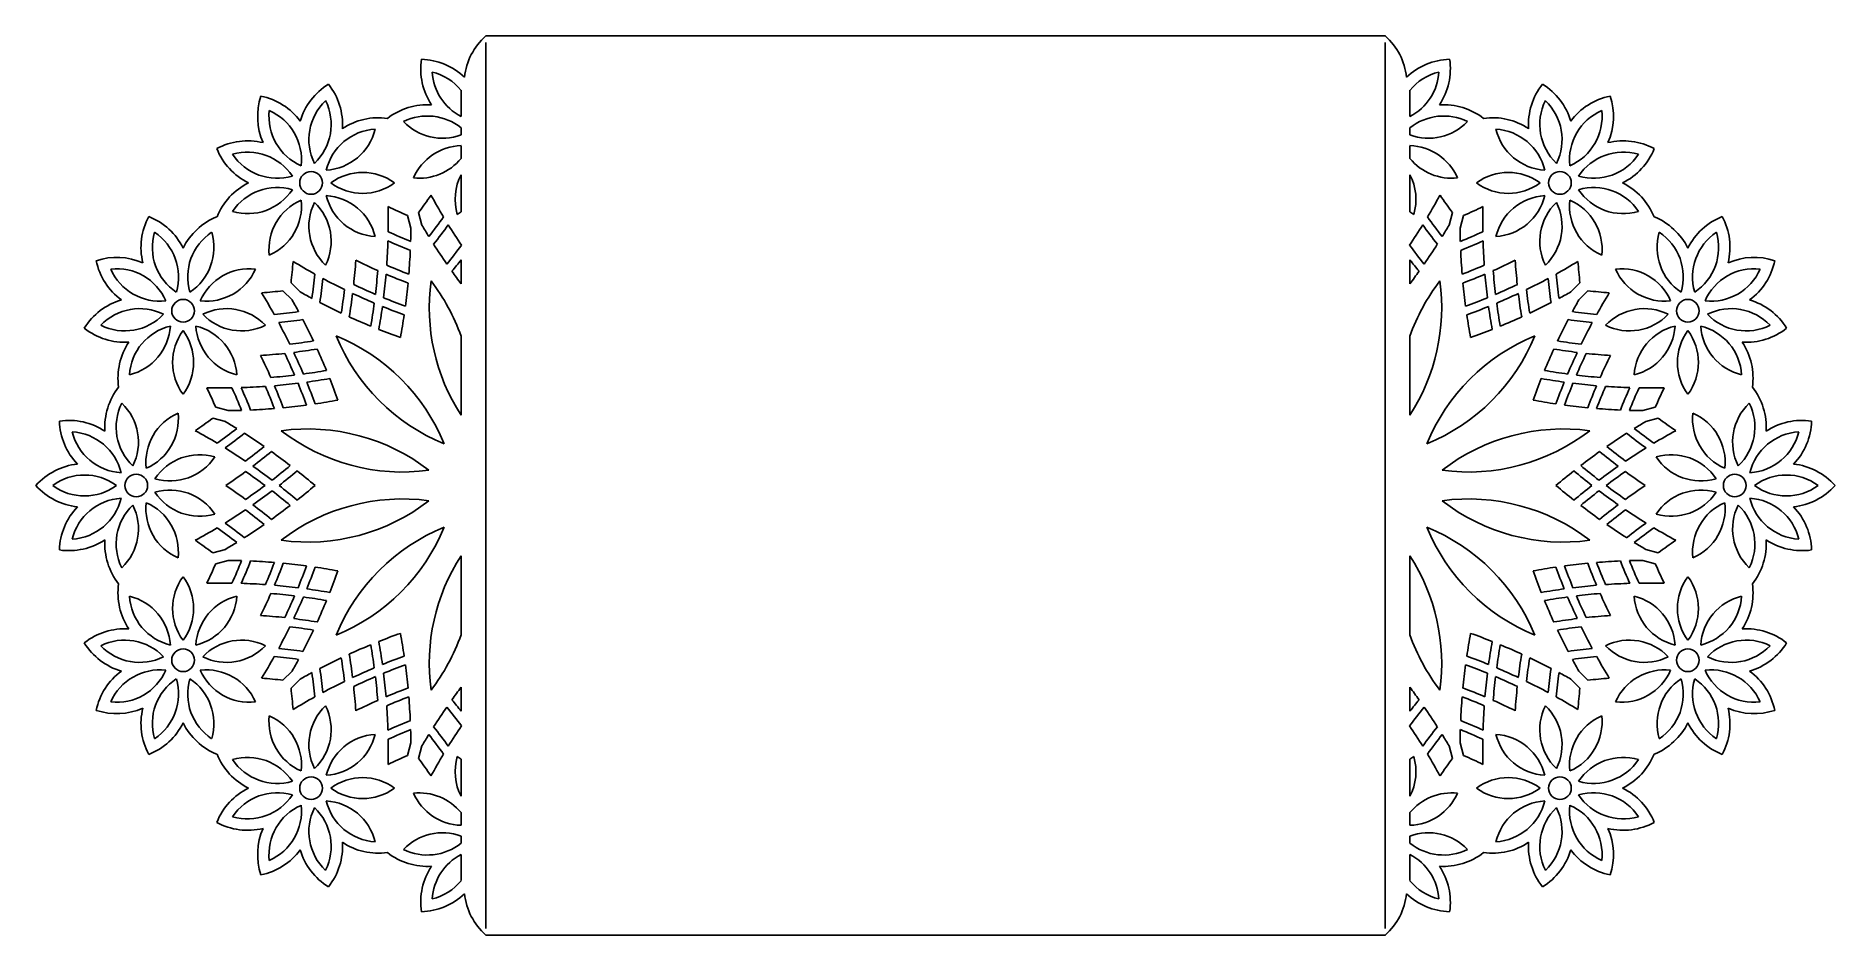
# Model space of a CAD drawing. Extents: x 41 to 331, y 42 to 187.
import ezdxf

# ---------------------------------------------------------------- set-up
doc = ezdxf.new("R2010")
doc.units = 0
doc.layers.get('0').update_dxf_attribs({"linetype": 'CONTINUOUS'})

msp = doc.modelspace()

# ---------------------------------------------------------------- linework, layer by layer
for p, q in [((113.07, 187.2), (258.1, 187.2)), ((113.1, 186.16), (113.1, 43.23)), ((258.07, 186.16), (258.07, 43.23)), ((109.11, 178.43), (109.11, 174.23)), ((262.06, 178.43), (262.06, 174.23)), ((109.11, 172.37), (109.11, 171.25)), ((262.06, 172.37), (262.06, 171.25)), ((109.11, 169.5), (109.11, 167.46)), ((262.06, 169.5), (262.06, 167.46)), ((109.11, 164.82), (109.11, 158.85)), ((262.06, 164.82), (262.06, 158.85)), ((101.02, 156.22), (100.48, 158.25)), ((102.25, 158.72), (102.79, 156.7)), ((268.92, 158.72), (268.38, 156.7)), ((270.14, 156.22), (270.69, 158.25)), ((109.11, 151.11), (109.11, 147.23)), ((262.06, 151.11), (262.06, 147.23)), ((81.88, 144.62), (80.39, 146.11)), ((81.69, 147.4), (83.17, 145.92)), ((289.48, 147.4), (287.99, 145.92)), ((289.29, 144.62), (290.77, 146.11)), ((109.11, 138.77), (109.11, 126.03)), ((262.06, 138.77), (262.06, 126.03)), ((71.1, 125), (69.07, 125.55)), ((69.55, 127.32), (71.57, 126.77)), ((301.62, 127.32), (299.59, 126.77)), ((300.07, 125), (302.09, 125.55)), ((69.07, 103.85), (71.1, 104.39)), ((71.57, 102.62), (69.55, 102.08)), ((109.11, 103.36), (109.11, 90.62)), ((262.06, 103.36), (262.06, 90.62)), ((299.59, 102.62), (301.62, 102.08)), ((302.09, 103.85), (300.07, 104.39)), ((80.39, 83.29), (81.88, 84.77)), ((290.77, 83.29), (289.29, 84.77)), ((83.17, 83.48), (81.69, 82)), ((109.11, 82.17), (109.11, 78.29)), ((262.06, 82.17), (262.06, 78.29)), ((287.99, 83.48), (289.48, 82)), ((100.48, 71.15), (101.02, 73.17)), ((102.79, 72.7), (102.25, 70.67)), ((268.38, 72.7), (268.92, 70.67)), ((270.69, 71.15), (270.14, 73.17)), ((109.11, 70.55), (109.11, 64.58)), ((262.06, 70.55), (262.06, 64.58)), ((109.11, 61.94), (109.11, 59.9)), ((262.06, 61.94), (262.06, 59.9)), ((109.11, 58.15), (109.11, 57.02)), ((262.06, 58.15), (262.06, 57.02)), ((109.11, 55.17), (109.11, 50.97)), ((262.06, 55.17), (262.06, 50.97)), ((113.07, 42.2), (258.1, 42.2))]:
    msp.add_line(p, q)
for centre in [(84.92, 163.5), (286.25, 163.5), (64.29, 142.88), (306.87, 142.88), (56.74, 114.7), (314.42, 114.7), (64.29, 86.52), (306.87, 86.52), (84.92, 65.89), (286.25, 65.89)]:
    msp.add_circle(centre, 1.83)
for centre, radius, start, end in [((120.06, 179.39), 10.48, 131.8195, 173.6848), ((251.11, 179.39), 10.48, 6.3152, 48.1805), ((113.07, 181.91), 10.48, 171.6312, 213.6848), ((102.4, 172.96), 10.48, 46.3152, 88.3688), ((268.76, 172.96), 10.48, 91.6312, 133.6848), ((258.1, 181.91), 10.48, 326.3152, 8.3688), ((102.4, 172.96), 8.65, 39.183, 76.393), ((113.07, 181.91), 8.65, 183.607, 242.7323), ((268.76, 172.96), 8.65, 103.607, 140.817), ((258.1, 181.91), 8.65, 297.2677, 356.393), ((86.78, 174.2), 10.48, 161.6312, 203.6848), ((74.72, 167.24), 10.48, 36.3152, 78.3688), ((93.22, 170.5), 10.48, 121.6312, 163.6848), ((79.51, 172.92), 10.48, 356.3152, 38.3688), ((291.65, 172.92), 10.48, 141.6312, 183.6848), ((277.94, 170.5), 10.48, 16.3152, 58.3688), ((296.44, 167.24), 10.48, 101.6312, 143.6848), ((284.39, 174.2), 10.48, 336.3152, 18.3688), ((86.78, 174.2), 8.65, 173.607, 246.393), ((74.72, 167.24), 8.65, 353.607, 66.393), ((93.22, 170.5), 8.65, 133.607, 206.393), ((79.51, 172.92), 8.65, 313.607, 26.393), ((103.68, 165.64), 10.48, 86.3152, 127.9626), ((103.68, 165.64), 8.65, 51.0992, 116.393), ((267.49, 165.64), 8.65, 63.607, 128.9008), ((267.49, 165.64), 10.48, 52.0374, 93.6848), ((291.65, 172.92), 8.65, 153.607, 226.393), ((277.94, 170.5), 8.65, 333.607, 46.393), ((296.44, 167.24), 8.65, 113.607, 186.393), ((284.39, 174.2), 8.65, 293.607, 6.393), ((95.78, 163.53), 8.65, 93.607, 166.393), ((86.83, 174.19), 8.65, 273.607, 346.393), ((95.78, 163.53), 10.48, 82.0374, 123.6848), ((106.09, 179.36), 8.65, 223.607, 290.3902), ((265.07, 179.36), 8.65, 249.6098, 316.393), ((275.39, 163.53), 10.48, 56.3152, 97.9626), ((275.39, 163.53), 8.65, 13.607, 86.393), ((284.34, 174.19), 8.65, 193.607, 266.393), ((74.7, 159.81), 10.48, 76.3152, 118.3688), ((79.47, 172.9), 10.48, 201.6312, 243.6848), ((74.7, 159.81), 8.65, 33.607, 106.393), ((109.36, 160.86), 8.65, 91.65, 156.393), ((261.81, 160.86), 8.65, 23.607, 88.35), ((296.46, 159.81), 8.65, 73.607, 146.393), ((296.46, 159.81), 10.48, 61.6312, 103.6848), ((291.7, 172.9), 10.48, 296.3152, 338.3688), ((79.47, 172.9), 8.65, 213.607, 286.393), ((102.39, 172.91), 8.65, 263.607, 320.9114), ((268.77, 172.91), 8.65, 219.0886, 276.393), ((291.7, 172.9), 8.65, 253.607, 326.393), ((79.47, 154.11), 10.48, 116.3152, 157.9626), ((79.47, 154.11), 8.65, 73.607, 146.393), ((93.25, 156.54), 8.65, 53.607, 126.393), ((93.25, 170.46), 8.65, 233.607, 306.393), ((116.79, 160.84), 8.65, 152.6061, 196.393), ((254.38, 160.84), 8.65, 343.607, 27.3939), ((277.91, 156.54), 8.65, 53.607, 126.393), ((277.91, 170.46), 8.65, 233.607, 306.393), ((291.7, 154.11), 8.65, 33.607, 106.393), ((291.7, 154.11), 10.48, 22.0374, 63.6848), ((74.7, 167.19), 8.65, 253.607, 326.393), ((86.78, 152.8), 8.65, 113.607, 186.393), ((74.72, 159.76), 8.65, 293.607, 6.393), ((93.22, 156.5), 8.65, 153.607, 226.393), ((79.51, 154.08), 8.65, 333.607, 46.393), ((86.83, 152.81), 8.65, 13.607, 86.393), ((95.78, 163.48), 8.65, 193.607, 266.393), ((-3.02, 157.27), 100.38, 359.0626, 1.3747), ((134.28, 236.54), 85.28, 244.328, 246.6485), ((33.83, 209.62), 85.28, 323.3515, 325.672), ((192.36, 209.62), 100.38, 208.6253, 210.9374), ((178.8, 209.62), 100.38, 329.0626, 331.3747), ((337.34, 209.62), 85.28, 214.328, 216.6485), ((236.89, 236.54), 85.28, 293.3515, 295.672), ((374.18, 157.27), 100.38, 178.6253, 180.9374), ((284.34, 152.81), 8.65, 93.607, 166.393), ((275.39, 163.48), 8.65, 273.607, 346.393), ((291.65, 154.08), 8.65, 133.607, 206.393), ((277.94, 156.5), 8.65, 313.607, 26.393), ((296.44, 159.76), 8.65, 173.607, 246.393), ((284.39, 152.8), 8.65, 353.607, 66.393), ((296.46, 167.19), 8.65, 213.607, 286.393), ((67.98, 153.09), 10.48, 151.6312, 193.6848), ((54.9, 148.33), 10.48, 26.3152, 68.3688), ((73.68, 148.33), 10.48, 112.0374, 153.6848), ((192.36, 209.62), 104.04, 210.5784, 211.7629), ((33.83, 209.62), 88.94, 321.99, 324.5326), ((33.83, 209.62), 90.31, 321.6763, 324.1603), ((192.36, 209.62), 100.38, 211.7887, 214.0247), ((103.7, 165.6), 8.65, 303.607, 308.6805), ((178.8, 209.62), 100.38, 325.9753, 328.2113), ((267.46, 165.6), 8.65, 231.3195, 236.393), ((337.34, 209.62), 90.31, 215.8397, 218.3237), ((337.34, 209.62), 88.94, 215.4674, 218.01), ((178.8, 209.62), 104.04, 328.2371, 329.4216), ((297.48, 148.33), 10.48, 26.3152, 67.9626), ((316.27, 148.33), 10.48, 111.6312, 153.6848), ((303.18, 153.09), 10.48, 346.3152, 28.3688), ((67.98, 153.09), 8.65, 163.607, 236.393), ((54.9, 148.33), 8.65, 343.607, 56.393), ((73.68, 148.33), 8.65, 123.607, 196.393), ((60.6, 153.09), 8.65, 303.607, 16.393), ((-3.02, 157.27), 100.38, 355.9753, 358.2113), ((134.28, 236.54), 90.31, 245.8397, 248.3237), ((134.28, 236.54), 88.94, 245.4674, 248.01), ((-3.02, 157.27), 104.04, 358.2371, 359.4216), ((374.18, 157.27), 104.04, 180.5784, 181.7629), ((236.89, 236.54), 88.94, 291.99, 294.5326), ((236.89, 236.54), 90.31, 291.6763, 294.1603), ((374.18, 157.27), 100.38, 181.7887, 184.0247), ((310.56, 153.09), 8.65, 163.607, 236.393), ((297.48, 148.33), 8.65, 343.607, 56.393), ((316.27, 148.33), 8.65, 123.607, 196.393), ((303.18, 153.09), 8.65, 303.607, 16.393), ((53.59, 141.01), 10.48, 66.3152, 108.3688), ((60.55, 153.07), 10.48, 191.6312, 233.6848), ((-3.02, 157.27), 85.28, 353.3515, 355.672), ((134.28, 236.54), 100.38, 238.6253, 240.9374), ((-3.02, 157.27), 95.35, 353.8842, 356.2393), ((134.28, 236.54), 95.35, 243.7607, 246.1158), ((-3.02, 157.27), 104.04, 355.3176, 357.4341), ((192.36, 209.62), 104.04, 212.5659, 214.6824), ((33.83, 209.62), 93.97, 320.9501, 323.2945), ((33.83, 209.62), 95.35, 320.7156, 322.1425), ((337.34, 209.62), 93.97, 216.7055, 219.0499), ((337.34, 209.62), 95.35, 217.8575, 219.2844), ((178.8, 209.62), 104.04, 325.3176, 327.4341), ((374.18, 157.27), 104.04, 182.5659, 184.6824), ((236.89, 236.54), 95.35, 293.8842, 296.2393), ((374.18, 157.27), 95.35, 183.7607, 186.1158), ((236.89, 236.54), 100.38, 299.0626, 301.3747), ((374.18, 157.27), 85.28, 184.328, 186.6485), ((317.57, 141.01), 10.48, 71.6312, 113.6848), ((310.61, 153.07), 10.48, 306.3152, 348.3688), ((53.59, 141.01), 8.65, 23.607, 96.393), ((60.55, 153.07), 8.65, 203.607, 276.393), ((74.99, 141.01), 8.65, 83.607, 156.393), ((68.03, 153.07), 8.65, 263.607, 336.393), ((-3.02, 157.27), 88.94, 351.99, 354.5326), ((-3.02, 157.27), 90.31, 351.6763, 354.1603), ((134.28, 236.54), 100.38, 241.7887, 244.0247), ((-3.02, 157.27), 99.01, 353.1894, 355.4154), ((-3.02, 157.27), 100.38, 352.9653, 355.1479), ((134.28, 236.54), 95.35, 246.9871, 249.2844), ((134.28, 236.54), 93.97, 246.7055, 249.0499), ((192.36, 209.62), 104.04, 215.4681, 216.8498), ((178.8, 209.62), 104.04, 323.1502, 324.5319), ((236.89, 236.54), 93.97, 290.9501, 293.2945), ((236.89, 236.54), 95.35, 290.7156, 293.0129), ((374.18, 157.27), 100.38, 184.8521, 187.0347), ((374.18, 157.27), 99.01, 184.5846, 186.8106), ((236.89, 236.54), 100.38, 295.9753, 298.2113), ((374.18, 157.27), 90.31, 185.8397, 188.3237), ((374.18, 157.27), 88.94, 185.4674, 188.01), ((296.17, 141.01), 8.65, 23.607, 96.393), ((303.13, 153.07), 8.65, 203.607, 276.393), ((317.57, 141.01), 8.65, 83.607, 156.393), ((310.61, 153.07), 8.65, 263.607, 336.393), ((70.52, 230.81), 85.28, 274.328, 276.6485), ((-8.75, 93.51), 100.38, 29.0626, 31.3747), ((134.28, 236.54), 104.04, 240.5784, 241.7629), ((-3.02, 157.27), 93.97, 350.9501, 353.2945), ((-3.02, 157.27), 95.35, 350.7156, 353.0129), ((134.28, 236.54), 100.38, 244.8521, 247.0347), ((134.28, 236.54), 99.01, 244.5846, 246.8106), ((-3.02, 157.27), 104.04, 352.4543, 354.5319), ((135.91, 143.41), 31.94, 172.3036, 212.9513), ((78.98, 128.15), 31.94, 19.4177, 37.6964), ((292.18, 128.15), 31.94, 142.3036, 160.5823), ((235.25, 143.41), 31.94, 327.0487, 7.6964), ((374.18, 157.27), 104.04, 185.4681, 187.5457), ((236.89, 236.54), 99.01, 293.1894, 295.4154), ((236.89, 236.54), 100.38, 292.9653, 295.1479), ((374.18, 157.27), 95.35, 186.9871, 189.2844), ((374.18, 157.27), 93.97, 186.7055, 189.0499), ((236.89, 236.54), 104.04, 298.2371, 299.4216), ((300.64, 230.81), 85.28, 263.3515, 265.672), ((379.91, 93.51), 100.38, 148.6253, 150.9374), ((57.29, 134.57), 10.48, 106.3152, 148.3688), ((57.29, 134.57), 8.65, 63.607, 136.393), ((54.87, 148.28), 8.65, 243.607, 316.393), ((71.29, 134.57), 8.65, 43.607, 116.393), ((73.71, 148.28), 8.65, 223.607, 296.393), ((70.52, 230.81), 88.94, 275.4674, 278.01), ((-8.75, 93.51), 104.04, 28.2371, 29.4216), ((134.28, 236.54), 104.04, 242.5659, 244.6824), ((-3.02, 157.27), 99.01, 350.1798, 352.3634), ((-3.02, 157.27), 100.38, 350.0097, 352.1547), ((134.28, 236.54), 100.38, 247.8453, 249.9903), ((134.28, 236.54), 99.01, 247.6366, 249.8202), ((-3.02, 157.27), 104.04, 349.6302, 351.6808), ((236.89, 236.54), 99.01, 290.1798, 292.3634), ((236.89, 236.54), 100.38, 290.0097, 292.1547), ((374.18, 157.27), 104.04, 188.3192, 190.3698), ((374.18, 157.27), 100.38, 187.8453, 189.9903), ((374.18, 157.27), 99.01, 187.6366, 189.8202), ((236.89, 236.54), 104.04, 295.3176, 297.4341), ((379.91, 93.51), 104.04, 150.5784, 151.7629), ((300.64, 230.81), 88.94, 261.99, 264.5326), ((299.87, 134.57), 8.65, 63.607, 136.393), ((297.45, 148.28), 8.65, 243.607, 316.393), ((313.87, 134.57), 8.65, 43.607, 116.393), ((316.29, 148.28), 8.65, 223.607, 296.393), ((313.87, 134.57), 10.48, 31.6312, 73.6848), ((54.87, 148.28), 10.48, 231.6312, 273.6848), ((64.27, 132.01), 8.65, 103.607, 176.393), ((53.6, 140.96), 8.65, 283.607, 356.393), ((71.25, 134.54), 8.65, 143.607, 216.393), ((57.33, 134.54), 8.65, 323.607, 36.393), ((74.98, 140.96), 8.65, 183.607, 256.393), ((64.32, 132.01), 8.65, 3.607, 76.393), ((70.52, 230.81), 90.31, 275.8397, 278.3237), ((-8.75, 93.51), 100.38, 25.9753, 28.2113), ((-8.75, 93.51), 104.04, 25.3176, 27.4341), ((134.28, 236.54), 104.04, 245.4681, 247.5457), ((134.28, 236.54), 104.04, 248.3192, 250.3698), ((236.89, 236.54), 104.04, 289.6302, 291.6808), ((236.89, 236.54), 104.04, 292.4543, 294.5319), ((379.91, 93.51), 104.04, 152.5659, 154.6824), ((300.64, 230.81), 90.31, 261.6763, 264.1603), ((379.91, 93.51), 100.38, 151.7887, 154.0247), ((296.18, 140.96), 8.65, 283.607, 356.393), ((306.85, 132.01), 8.65, 103.607, 176.393), ((313.84, 134.54), 8.65, 143.607, 216.393), ((299.91, 134.54), 8.65, 323.607, 36.393), ((306.9, 132.01), 8.65, 3.607, 76.393), ((317.57, 140.96), 8.65, 183.607, 256.393), ((316.29, 148.28), 10.48, 266.3152, 308.3688), ((64.27, 132.01), 10.48, 146.3152, 187.9626), ((70.52, 230.81), 93.97, 276.7055, 279.0499), ((70.52, 230.81), 95.35, 276.9871, 279.2844), ((-8.75, 93.51), 104.04, 22.4543, 24.5319), ((76.83, 109.29), 31.94, 22.3036, 67.6964), ((118.5, 150.97), 31.94, 202.3036, 247.6964), ((294.34, 109.29), 31.94, 112.3036, 157.6964), ((252.67, 150.97), 31.94, 292.3036, 337.6964), ((379.91, 93.51), 104.04, 155.4681, 157.5457), ((300.64, 230.81), 95.35, 260.7156, 263.0129), ((300.64, 230.81), 93.97, 260.9501, 263.2945), ((306.9, 132.01), 10.48, 352.0374, 33.6848), ((70.52, 230.81), 95.35, 273.7607, 276.1158), ((-8.75, 93.51), 95.35, 23.8842, 26.2393), ((-8.75, 93.51), 99.01, 23.1894, 25.4154), ((-8.75, 93.51), 100.38, 22.9653, 25.1479), ((379.91, 93.51), 100.38, 154.8521, 157.0347), ((379.91, 93.51), 99.01, 154.5846, 156.8106), ((300.64, 230.81), 95.35, 263.8842, 266.2393), ((379.91, 93.51), 95.35, 153.7607, 156.1158), ((62.15, 124.12), 10.48, 142.0374, 183.6848), ((70.52, 230.81), 100.38, 271.7887, 274.0247), ((-8.75, 93.51), 93.97, 20.9501, 23.2945), ((70.52, 230.81), 99.01, 274.5846, 276.8106), ((70.52, 230.81), 100.38, 274.8521, 277.0347), ((-8.75, 93.51), 95.35, 20.7156, 23.0129), ((-8.75, 93.51), 99.01, 20.1798, 22.3634), ((70.52, 230.81), 99.01, 277.6366, 279.8202), ((70.52, 230.81), 100.38, 277.8453, 279.9903), ((-8.75, 93.51), 100.38, 20.0097, 22.1547), ((-8.75, 93.51), 104.04, 19.6302, 21.6808), ((379.91, 93.51), 104.04, 158.3192, 160.3698), ((300.64, 230.81), 100.38, 260.0097, 262.1547), ((300.64, 230.81), 99.01, 260.1798, 262.3634), ((379.91, 93.51), 100.38, 157.8453, 159.9903), ((379.91, 93.51), 99.01, 157.6366, 159.8202), ((300.64, 230.81), 100.38, 262.9653, 265.1479), ((300.64, 230.81), 99.01, 263.1894, 265.4154), ((379.91, 93.51), 95.35, 156.9871, 159.2844), ((379.91, 93.51), 93.97, 156.7055, 159.0499), ((300.64, 230.81), 100.38, 265.9753, 268.2113), ((309.02, 124.12), 10.48, 356.3152, 37.9626), ((62.15, 124.12), 8.65, 153.607, 226.393), ((48.44, 121.7), 8.65, 333.607, 46.393), ((-8.75, 93.51), 85.28, 23.3515, 25.672), ((70.52, 230.81), 100.38, 268.6253, 270.9374), ((-8.75, 93.51), 88.94, 21.99, 24.5326), ((-8.75, 93.51), 90.31, 21.6763, 24.1603), ((70.52, 230.81), 104.04, 275.4681, 277.5457), ((70.52, 230.81), 104.04, 278.3192, 280.3698), ((300.64, 230.81), 104.04, 259.6302, 261.6808), ((300.64, 230.81), 104.04, 262.4543, 264.5319), ((379.91, 93.51), 90.31, 155.8397, 158.3237), ((379.91, 93.51), 88.94, 155.4674, 158.01), ((300.64, 230.81), 100.38, 269.0626, 271.3747), ((379.91, 93.51), 85.28, 154.328, 156.6485), ((322.73, 121.7), 8.65, 133.607, 206.393), ((309.02, 124.12), 8.65, 313.607, 26.393), ((45.88, 114.72), 10.48, 56.3152, 98.3688), ((54.83, 125.39), 10.48, 181.6312, 223.6848), ((66.94, 118.44), 8.65, 113.607, 186.393), ((54.88, 125.4), 8.65, 293.607, 6.393), ((18.17, 193.97), 85.28, 304.328, 306.6485), ((18.17, 35.43), 104.04, 58.2371, 59.4216), ((70.52, 230.81), 104.04, 270.5784, 271.7629), ((70.52, 230.81), 104.04, 272.5659, 274.6824), ((300.64, 230.81), 104.04, 265.3176, 267.4341), ((300.64, 230.81), 104.04, 268.2371, 269.4216), ((353, 35.43), 104.04, 120.5784, 121.7629), ((353, 193.97), 85.28, 233.3515, 235.672), ((316.28, 125.4), 8.65, 173.607, 246.393), ((304.23, 118.44), 8.65, 353.607, 66.393), ((325.28, 114.72), 10.48, 81.6312, 123.6848), ((316.34, 125.39), 10.48, 316.3152, 358.3688), ((45.88, 114.72), 8.65, 13.607, 86.393), ((54.83, 125.39), 8.65, 193.607, 266.393), ((18.17, 35.43), 100.38, 59.0626, 61.3747), ((18.17, 193.97), 88.94, 305.4674, 308.01), ((18.17, 193.97), 90.31, 305.8397, 308.3237), ((18.17, 35.43), 104.04, 55.3176, 57.4341), ((84.39, 91.88), 31.94, 52.3036, 97.6964), ((99.64, 148.81), 31.94, 232.3036, 277.6964), ((286.78, 91.88), 31.94, 82.3036, 127.6964), ((271.52, 148.81), 31.94, 262.3036, 307.6964), ((353, 35.43), 104.04, 122.5659, 124.6824), ((353, 193.97), 90.31, 231.6763, 234.1603), ((353, 193.97), 88.94, 231.99, 234.5326), ((353, 35.43), 100.38, 118.6253, 120.9374), ((325.28, 114.72), 8.65, 93.607, 166.393), ((316.34, 125.39), 8.65, 273.607, 346.393), ((66.96, 111.01), 8.65, 73.607, 146.393), ((62.19, 124.09), 8.65, 253.607, 326.393), ((18.17, 35.43), 100.38, 55.9753, 58.2113), ((18.17, 193.97), 93.97, 306.7055, 309.0499), ((18.17, 193.97), 95.35, 306.9871, 309.2844), ((18.17, 35.43), 104.04, 52.4543, 54.5319), ((353, 35.43), 104.04, 125.4681, 127.5457), ((353, 193.97), 95.35, 230.7156, 233.0129), ((353, 193.97), 93.97, 230.9501, 233.2945), ((353, 35.43), 100.38, 121.7887, 124.0247), ((304.21, 111.01), 8.65, 33.607, 106.393), ((308.97, 124.09), 8.65, 213.607, 286.393), ((48.4, 107.74), 10.48, 96.3152, 138.3688), ((48.4, 107.74), 8.65, 53.607, 126.393), ((18.17, 193.97), 95.35, 303.7607, 306.1158), ((18.17, 35.43), 99.01, 53.1894, 55.4154), ((18.17, 35.43), 100.38, 52.9653, 55.1479), ((18.17, 193.97), 99.01, 307.6366, 309.8202), ((18.17, 193.97), 100.38, 307.8453, 309.9903), ((18.17, 35.43), 104.04, 49.6302, 51.6808), ((353, 35.43), 104.04, 128.3192, 130.3698), ((353, 193.97), 100.38, 230.0097, 232.1547), ((353, 193.97), 99.01, 230.1798, 232.3634), ((353, 35.43), 100.38, 124.8521, 127.0347), ((353, 35.43), 99.01, 124.5846, 126.8106), ((353, 193.97), 95.35, 233.8842, 236.2393), ((322.76, 107.74), 8.65, 53.607, 126.393), ((322.76, 107.74), 10.48, 41.6312, 83.6848), ((48.4, 121.66), 10.48, 221.6312, 263.6848), ((48.4, 121.66), 8.65, 233.607, 306.393), ((62.19, 105.31), 8.65, 33.607, 106.393), ((66.96, 118.39), 8.65, 213.607, 286.393), ((18.17, 35.43), 95.35, 53.8842, 56.2393), ((18.17, 193.97), 99.01, 304.5846, 306.8106), ((18.17, 193.97), 100.38, 304.8521, 307.0347), ((18.17, 35.43), 99.01, 50.1798, 52.3634), ((18.17, 35.43), 100.38, 50.0097, 52.1547), ((18.17, 193.97), 104.04, 308.3192, 310.3698), ((353, 193.97), 104.04, 229.6302, 231.6808), ((353, 35.43), 100.38, 127.8453, 129.9903), ((353, 35.43), 99.01, 127.6366, 129.8202), ((353, 193.97), 100.38, 232.9653, 235.1479), ((353, 193.97), 99.01, 233.1894, 235.4154), ((353, 35.43), 95.35, 123.7607, 126.1158), ((308.97, 105.31), 8.65, 73.607, 146.393), ((304.21, 118.39), 8.65, 253.607, 326.393), ((322.76, 121.66), 8.65, 233.607, 306.393), ((322.76, 121.66), 10.48, 276.3152, 318.3688), ((54.83, 104.01), 10.48, 136.3152, 178.3688), ((54.83, 104.01), 8.65, 93.607, 166.393), ((45.88, 114.67), 8.65, 273.607, 346.393), ((62.15, 105.28), 8.65, 133.607, 206.393), ((48.44, 107.7), 8.65, 313.607, 26.393), ((66.94, 110.96), 8.65, 173.607, 246.393), ((54.88, 104), 8.65, 353.607, 66.393), ((18.17, 193.97), 100.38, 301.7887, 304.0247), ((18.17, 35.43), 93.97, 50.9501, 53.2945), ((18.17, 35.43), 95.35, 50.7156, 53.0129), ((18.17, 193.97), 104.04, 305.4681, 307.5457), ((99.64, 80.59), 31.94, 82.3036, 127.6964), ((84.39, 137.51), 31.94, 262.3036, 307.6964), ((271.52, 80.59), 31.94, 52.3036, 97.6964), ((286.78, 137.51), 31.94, 232.3036, 277.6964), ((353, 193.97), 104.04, 232.4543, 234.5319), ((353, 35.43), 95.35, 126.9871, 129.2844), ((353, 35.43), 93.97, 126.7055, 129.0499), ((353, 193.97), 100.38, 235.9753, 238.2113), ((316.28, 104), 8.65, 113.607, 186.393), ((304.23, 110.96), 8.65, 293.607, 6.393), ((322.73, 107.7), 8.65, 153.607, 226.393), ((309.02, 105.28), 8.65, 333.607, 46.393), ((316.34, 104.01), 8.65, 13.607, 86.393), ((325.28, 114.67), 8.65, 193.607, 266.393), ((316.34, 104.01), 10.48, 1.6312, 43.6848), ((18.17, 193.97), 100.38, 298.6253, 300.9374), ((18.17, 35.43), 88.94, 51.99, 54.5326), ((18.17, 35.43), 90.31, 51.6763, 54.1603), ((18.17, 193.97), 104.04, 302.5659, 304.6824), ((118.5, 78.43), 31.94, 112.3036, 157.6964), ((76.83, 120.1), 31.94, 292.3036, 337.6964), ((252.67, 78.43), 31.94, 22.3036, 67.6964), ((294.34, 120.1), 31.94, 202.3036, 247.6964), ((353, 193.97), 104.04, 235.3176, 237.4341), ((353, 35.43), 90.31, 125.8397, 128.3237), ((353, 35.43), 88.94, 125.4674, 128.01), ((353, 193.97), 100.38, 239.0626, 241.3747), ((45.88, 114.67), 10.48, 261.6312, 303.6848), ((62.15, 105.28), 10.48, 176.3152, 217.9626), ((18.17, 35.43), 85.28, 53.3515, 55.672), ((18.17, 193.97), 104.04, 300.5784, 301.7629), ((353, 193.97), 104.04, 238.2371, 239.4216), ((353, 35.43), 85.28, 124.328, 126.6485), ((309.02, 105.28), 10.48, 322.0374, 3.6848), ((325.28, 114.67), 10.48, 236.3152, 278.3688), ((-8.75, 135.88), 85.28, 334.328, 336.6485), ((70.52, -1.41), 104.04, 88.2371, 89.4216), ((-8.75, 135.88), 88.94, 335.4674, 338.01), ((-8.75, 135.88), 90.31, 335.8397, 338.3237), ((70.52, -1.41), 104.04, 85.3176, 87.4341), ((-8.75, 135.88), 93.97, 336.7055, 339.0499), ((-8.75, 135.88), 95.35, 336.9871, 339.2844), ((70.52, -1.41), 104.04, 82.4543, 84.5319), ((-8.75, 135.88), 99.01, 337.6366, 339.8202), ((-8.75, 135.88), 100.38, 337.8453, 339.9903), ((70.52, -1.41), 104.04, 79.6302, 81.6808), ((135.91, 85.99), 31.94, 147.0487, 187.6964), ((235.25, 85.99), 31.94, 352.3036, 32.9513), ((300.64, -1.41), 104.04, 98.3192, 100.3698), ((379.91, 135.88), 100.38, 200.0097, 202.1547), ((300.64, -1.41), 104.04, 95.4681, 97.5457), ((379.91, 135.88), 99.01, 200.1798, 202.3634), ((379.91, 135.88), 95.35, 200.7156, 203.0129), ((300.64, -1.41), 104.04, 92.5659, 94.6824), ((379.91, 135.88), 93.97, 200.9501, 203.2945), ((379.91, 135.88), 90.31, 201.6763, 204.1603), ((300.64, -1.41), 104.04, 90.5784, 91.7629), ((379.91, 135.88), 88.94, 201.99, 204.5326), ((379.91, 135.88), 85.28, 203.3515, 205.672), ((64.27, 97.38), 10.48, 172.0374, 213.6848), ((71.25, 94.86), 8.65, 143.607, 216.393), ((57.33, 94.86), 8.65, 323.607, 36.393), ((70.52, -1.41), 100.38, 89.0626, 91.3747), ((70.52, -1.41), 100.38, 85.9753, 88.2113), ((70.52, -1.41), 100.38, 82.9653, 85.1479), ((-8.75, 135.88), 104.04, 338.3192, 340.3698), ((379.91, 135.88), 104.04, 199.6302, 201.6808), ((300.64, -1.41), 100.38, 94.8521, 97.0347), ((300.64, -1.41), 100.38, 91.7887, 94.0247), ((300.64, -1.41), 100.38, 88.6253, 90.9374), ((313.84, 94.86), 8.65, 143.607, 216.393), ((299.91, 94.86), 8.65, 323.607, 36.393), ((306.9, 97.38), 10.48, 326.3152, 7.9626), ((64.27, 97.38), 8.65, 183.607, 256.393), ((53.6, 88.43), 8.65, 3.607, 76.393), ((74.98, 88.43), 8.65, 103.607, 176.393), ((64.32, 97.38), 8.65, 283.607, 356.393), ((-8.75, 135.88), 95.35, 333.7607, 336.1158), ((70.52, -1.41), 99.01, 83.1894, 85.4154), ((-8.75, 135.88), 99.01, 334.5846, 336.8106), ((-8.75, 135.88), 100.38, 334.8521, 337.0347), ((70.52, -1.41), 99.01, 80.1798, 82.3634), ((70.52, -1.41), 100.38, 80.0097, 82.1547), ((-8.75, 135.88), 104.04, 335.4681, 337.5457), ((300.64, -1.41), 100.38, 97.8453, 99.9903), ((300.64, -1.41), 99.01, 97.6366, 99.8202), ((379.91, 135.88), 104.04, 202.4543, 204.5319), ((379.91, 135.88), 100.38, 202.9653, 205.1479), ((300.64, -1.41), 99.01, 94.5846, 96.8106), ((379.91, 135.88), 99.01, 203.1894, 205.4154), ((379.91, 135.88), 95.35, 203.8842, 206.2393), ((296.18, 88.43), 8.65, 3.607, 76.393), ((306.85, 97.38), 8.65, 183.607, 256.393), ((306.9, 97.38), 8.65, 283.607, 356.393), ((317.57, 88.43), 8.65, 103.607, 176.393), ((70.52, -1.41), 95.35, 83.8842, 86.2393), ((70.52, -1.41), 95.35, 80.7156, 83.0129), ((300.64, -1.41), 95.35, 96.9871, 99.2844), ((300.64, -1.41), 95.35, 93.7607, 96.1158), ((54.87, 81.11), 10.48, 86.3152, 128.3688), ((-8.75, 135.88), 100.38, 331.7887, 334.0247), ((70.52, -1.41), 93.97, 80.9501, 83.2945), ((-8.75, 135.88), 104.04, 332.5659, 334.6824), ((134.28, -7.14), 104.04, 109.6302, 111.6808), ((-3.02, 72.12), 104.04, 8.3192, 10.3698), ((78.98, 101.24), 31.94, 322.3036, 340.5823), ((292.18, 101.24), 31.94, 199.4177, 217.6964), ((374.18, 72.12), 104.04, 169.6302, 171.6808), ((236.89, -7.14), 104.04, 68.3192, 70.3698), ((300.64, -1.41), 93.97, 96.7055, 99.0499), ((379.91, 135.88), 104.04, 205.3176, 207.4341), ((379.91, 135.88), 100.38, 205.9753, 208.2113), ((316.29, 81.11), 10.48, 51.6312, 93.6848), ((57.29, 94.82), 10.48, 211.6312, 253.6848), ((54.87, 81.11), 8.65, 43.607, 116.393), ((57.29, 94.82), 8.65, 223.607, 296.393), ((73.71, 81.11), 8.65, 63.607, 136.393), ((71.29, 94.82), 8.65, 243.607, 316.393), ((-8.75, 135.88), 100.38, 328.6253, 330.9374), ((70.52, -1.41), 88.94, 81.99, 84.5326), ((70.52, -1.41), 90.31, 81.6763, 84.1603), ((134.28, -7.14), 104.04, 112.4543, 114.5319), ((-3.02, 72.12), 95.35, 6.9871, 9.2844), ((-3.02, 72.12), 99.01, 7.6366, 9.8202), ((-3.02, 72.12), 100.38, 7.8453, 9.9903), ((134.28, -7.14), 100.38, 110.0097, 112.1547), ((236.89, -7.14), 100.38, 67.8453, 69.9903), ((374.18, 72.12), 100.38, 170.0097, 172.1547), ((374.18, 72.12), 99.01, 170.1798, 172.3634), ((236.89, -7.14), 104.04, 65.4681, 67.5457), ((374.18, 72.12), 95.35, 170.7156, 173.0129), ((300.64, -1.41), 90.31, 95.8397, 98.3237), ((300.64, -1.41), 88.94, 95.4674, 98.01), ((379.91, 135.88), 100.38, 209.0626, 211.3747), ((297.45, 81.11), 8.65, 43.607, 116.393), ((299.87, 94.82), 8.65, 223.607, 296.393), ((316.29, 81.11), 8.65, 63.607, 136.393), ((313.87, 94.82), 8.65, 243.607, 316.393), ((313.87, 94.82), 10.48, 286.3152, 328.3688), ((60.55, 76.32), 10.48, 126.3152, 168.3688), ((60.55, 76.32), 8.65, 83.607, 156.393), ((53.59, 88.38), 8.65, 263.607, 336.393), ((68.03, 76.32), 8.65, 23.607, 96.393), ((74.99, 88.38), 8.65, 203.607, 276.393), ((-8.75, 135.88), 104.04, 330.5784, 331.7629), ((134.28, -7.14), 104.04, 118.2371, 119.4216), ((-3.02, 72.12), 88.94, 5.4674, 8.01), ((134.28, -7.14), 104.04, 115.3176, 117.4341), ((-3.02, 72.12), 90.31, 5.8397, 8.3237), ((-3.02, 72.12), 93.97, 6.7055, 9.0499), ((134.28, -7.14), 100.38, 112.9653, 115.1479), ((134.28, -7.14), 99.01, 110.1798, 112.3634), ((-3.02, 72.12), 100.38, 4.8521, 7.0347), ((-3.02, 72.12), 104.04, 5.4681, 7.5457), ((374.18, 72.12), 104.04, 172.4543, 174.5319), ((236.89, -7.14), 99.01, 67.6366, 69.8202), ((374.18, 72.12), 100.38, 172.9653, 175.1479), ((236.89, -7.14), 100.38, 64.8521, 67.0347), ((374.18, 72.12), 93.97, 170.9501, 173.2945), ((236.89, -7.14), 104.04, 62.5659, 64.6824), ((374.18, 72.12), 90.31, 171.6763, 174.1603), ((374.18, 72.12), 88.94, 171.99, 174.5326), ((236.89, -7.14), 104.04, 60.5784, 61.7629), ((379.91, 135.88), 104.04, 208.2371, 209.4216), ((303.13, 76.32), 8.65, 83.607, 156.393), ((296.17, 88.38), 8.65, 263.607, 336.393), ((310.61, 76.32), 8.65, 23.607, 96.393), ((317.57, 88.38), 8.65, 203.607, 276.393), ((310.61, 76.32), 10.48, 11.6312, 53.6848), ((67.98, 76.31), 8.65, 123.607, 196.393), ((54.9, 81.07), 8.65, 303.607, 16.393), ((73.68, 81.07), 8.65, 163.607, 236.393), ((60.6, 76.31), 8.65, 343.607, 56.393), ((70.52, -1.41), 85.28, 83.3515, 85.672), ((-3.02, 72.12), 85.28, 4.328, 6.6485), ((134.28, -7.14), 100.38, 115.9753, 118.2113), ((134.28, -7.14), 99.01, 113.1894, 115.4154), ((-3.02, 72.12), 95.35, 3.7607, 6.1158), ((-3.02, 72.12), 99.01, 4.5846, 6.8106), ((134.28, -7.14), 95.35, 110.7156, 113.0129), ((192.36, 19.77), 104.04, 143.1502, 144.5319), ((178.8, 19.77), 104.04, 35.4681, 36.8498), ((236.89, -7.14), 95.35, 66.9871, 69.2844), ((374.18, 72.12), 99.01, 173.1894, 175.4154), ((236.89, -7.14), 99.01, 64.5846, 66.8106), ((374.18, 72.12), 95.35, 173.8842, 176.2393), ((236.89, -7.14), 100.38, 61.7887, 64.0247), ((374.18, 72.12), 85.28, 173.3515, 175.672), ((300.64, -1.41), 85.28, 94.328, 96.6485), ((310.56, 76.31), 8.65, 123.607, 196.393), ((297.48, 81.07), 8.65, 303.607, 16.393), ((316.27, 81.07), 8.65, 163.607, 236.393), ((303.18, 76.31), 8.65, 343.607, 56.393), ((53.59, 88.38), 10.48, 251.6312, 293.6848), ((67.98, 76.31), 10.48, 166.3152, 208.3688), ((134.28, -7.14), 100.38, 119.0626, 121.3747), ((93.22, 72.9), 8.65, 133.607, 206.393), ((79.51, 75.31), 8.65, 313.607, 26.393), ((134.28, -7.14), 95.35, 113.8842, 116.2393), ((134.28, -7.14), 93.97, 110.9501, 113.2945), ((-3.02, 72.12), 100.38, 1.7887, 4.0247), ((-3.02, 72.12), 104.04, 2.5659, 4.6824), ((192.36, 19.77), 104.04, 145.3176, 147.4341), ((33.83, 19.77), 93.97, 36.7055, 39.0499), ((33.83, 19.77), 95.35, 37.8575, 39.2844), ((337.34, 19.77), 93.97, 140.9501, 143.2945), ((337.34, 19.77), 95.35, 140.7156, 142.1425), ((178.8, 19.77), 104.04, 32.5659, 34.6824), ((374.18, 72.12), 104.04, 175.3176, 177.4341), ((236.89, -7.14), 93.97, 66.7055, 69.0499), ((374.18, 72.12), 100.38, 175.9753, 178.2113), ((236.89, -7.14), 95.35, 63.7607, 66.1158), ((291.65, 75.31), 8.65, 153.607, 226.393), ((277.94, 72.9), 8.65, 333.607, 46.393), ((236.89, -7.14), 100.38, 58.6253, 60.9374), ((303.18, 76.31), 10.48, 331.6312, 13.6848), ((317.57, 88.38), 10.48, 246.3152, 288.3688), ((54.9, 81.07), 10.48, 291.6312, 333.6848), ((73.68, 81.07), 10.48, 206.3152, 247.9626), ((86.78, 76.59), 8.65, 173.607, 246.393), ((74.72, 69.63), 8.65, 353.607, 66.393), ((134.28, -7.14), 90.31, 111.6763, 114.1603), ((33.83, 19.77), 90.31, 35.8397, 38.3237), ((192.36, 19.77), 100.38, 145.9753, 148.2113), ((178.8, 19.77), 100.38, 31.7887, 34.0247), ((337.34, 19.77), 90.31, 141.6763, 144.1603), ((236.89, -7.14), 90.31, 65.8397, 68.3237), ((296.44, 69.63), 8.65, 113.607, 186.393), ((284.39, 76.59), 8.65, 293.607, 6.393), ((297.48, 81.07), 10.48, 292.0374, 333.6848), ((316.27, 81.07), 10.48, 206.3152, 248.3688), ((86.83, 76.59), 8.65, 273.607, 346.393), ((95.78, 65.92), 8.65, 93.607, 166.393), ((-3.02, 72.12), 100.38, 358.6253, 0.9374), ((134.28, -7.14), 88.94, 111.99, 114.5326), ((-3.02, 72.12), 104.04, 0.5784, 1.7629), ((192.36, 19.77), 104.04, 148.2371, 149.4216), ((33.83, 19.77), 88.94, 35.4674, 38.01), ((337.34, 19.77), 88.94, 141.99, 144.5326), ((178.8, 19.77), 104.04, 30.5784, 31.7629), ((374.18, 72.12), 104.04, 178.2371, 179.4216), ((236.89, -7.14), 88.94, 65.4674, 68.01), ((374.18, 72.12), 100.38, 179.0626, 181.3747), ((284.34, 76.59), 8.65, 193.607, 266.393), ((275.39, 65.92), 8.65, 13.607, 86.393), ((79.47, 75.29), 10.48, 202.0374, 243.6848), ((74.7, 62.2), 8.65, 33.607, 106.393), ((79.47, 75.29), 8.65, 213.607, 286.393), ((134.28, -7.14), 85.28, 113.3515, 115.672), ((33.83, 19.77), 85.28, 34.328, 36.6485), ((192.36, 19.77), 100.38, 149.0626, 151.3747), ((116.79, 68.56), 8.65, 163.607, 207.3939), ((103.7, 63.8), 8.65, 51.3195, 56.393), ((254.38, 68.56), 8.65, 332.6061, 16.393), ((267.46, 63.8), 8.65, 123.607, 128.6805), ((178.8, 19.77), 100.38, 28.6253, 30.9374), ((337.34, 19.77), 85.28, 143.3515, 145.672), ((236.89, -7.14), 85.28, 64.328, 66.6485), ((296.46, 62.2), 8.65, 73.607, 146.393), ((291.7, 75.29), 8.65, 253.607, 326.393), ((291.7, 75.29), 10.48, 296.3152, 337.9626), ((93.25, 58.93), 8.65, 53.607, 126.393), ((277.91, 58.93), 8.65, 53.607, 126.393), ((79.47, 56.5), 10.48, 116.3152, 158.3688), ((79.47, 56.5), 8.65, 73.607, 146.393), ((74.7, 69.58), 8.65, 253.607, 326.393), ((95.78, 65.87), 8.65, 193.607, 266.393), ((86.83, 55.2), 8.65, 13.607, 86.393), ((93.25, 72.86), 8.65, 233.607, 306.393), ((102.39, 56.48), 8.65, 39.0886, 96.393), ((109.36, 68.54), 8.65, 203.607, 268.35), ((268.77, 56.48), 8.65, 83.607, 140.9114), ((261.81, 68.54), 8.65, 271.65, 336.393), ((277.91, 72.86), 8.65, 233.607, 306.393), ((275.39, 65.87), 8.65, 273.607, 346.393), ((284.34, 55.2), 8.65, 93.607, 166.393), ((291.7, 56.5), 8.65, 33.607, 106.393), ((296.46, 69.58), 8.65, 213.607, 286.393), ((291.7, 56.5), 10.48, 21.6312, 63.6848), ((86.78, 55.19), 8.65, 113.607, 186.393), ((74.72, 62.16), 8.65, 293.607, 6.393), ((93.22, 58.89), 8.65, 153.607, 226.393), ((79.51, 56.48), 8.65, 333.607, 46.393), ((291.65, 56.48), 8.65, 133.607, 206.393), ((277.94, 58.89), 8.65, 313.607, 26.393), ((296.44, 62.16), 8.65, 173.607, 246.393), ((284.39, 55.19), 8.65, 353.607, 66.393), ((74.7, 69.58), 10.48, 241.6312, 283.6848), ((86.78, 55.19), 10.48, 156.3152, 198.3688), ((106.09, 50.04), 8.65, 69.6098, 136.393), ((265.07, 50.04), 8.65, 43.607, 110.3902), ((296.46, 69.58), 10.48, 256.3152, 298.3688), ((284.39, 55.19), 10.48, 341.6312, 23.6848), ((74.72, 62.16), 10.48, 281.6312, 323.6848), ((93.22, 58.89), 10.48, 196.3152, 238.3688), ((79.51, 56.48), 10.48, 321.6312, 3.6848), ((95.78, 65.87), 10.48, 236.3152, 277.9626), ((103.68, 63.75), 10.48, 232.0374, 273.6848), ((103.68, 63.75), 8.65, 243.607, 308.9008), ((113.07, 47.48), 8.65, 117.2677, 176.393), ((267.49, 63.75), 8.65, 231.0992, 296.393), ((258.1, 47.48), 8.65, 3.607, 62.7323), ((267.49, 63.75), 10.48, 266.3152, 307.9626), ((275.39, 65.87), 10.48, 262.0374, 303.6848), ((291.65, 56.48), 10.48, 176.3152, 218.3688), ((277.94, 58.89), 10.48, 301.6312, 343.6848), ((296.44, 62.16), 10.48, 216.3152, 258.3688), ((113.07, 47.48), 10.48, 146.3152, 188.3688), ((258.1, 47.48), 10.48, 351.6312, 33.6848), ((102.4, 56.43), 8.65, 283.607, 320.817), ((268.76, 56.43), 8.65, 219.183, 256.393), ((102.4, 56.43), 10.48, 271.6312, 313.6848), ((120.06, 50.01), 10.48, 186.3152, 228.1805), ((251.11, 50.01), 10.48, 311.8195, 353.6848), ((268.76, 56.43), 10.48, 226.3152, 268.3688)]:
    msp.add_arc(centre, radius, start, end)

doc.saveas('drawing.dxf')
